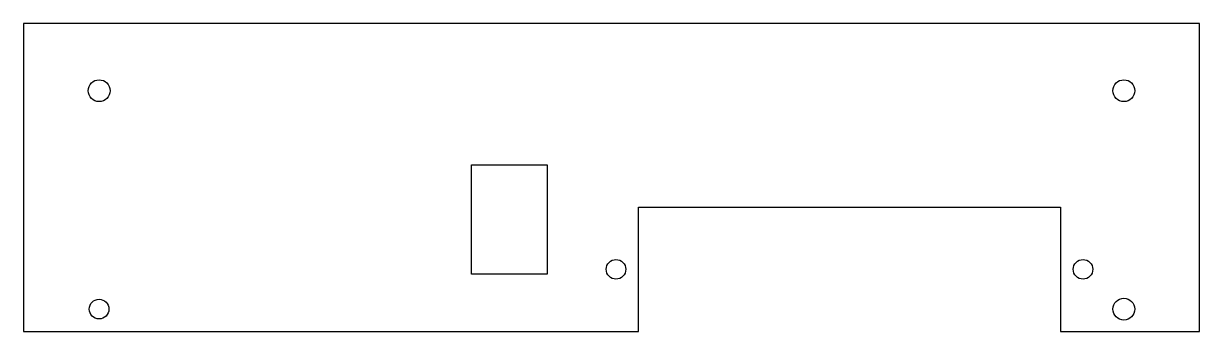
# Model space of a CAD drawing. Header units: millimetres. Extents: x -4 to 206, y 0 to 55.
import ezdxf

# ---------------------------------------------------------------- set-up
doc = ezdxf.new("R2010")
doc.units = ezdxf.units.MM
doc.layers.get('0').update_dxf_attribs({"linetype": 'CONTINUOUS'})

msp = doc.modelspace()

# ---------------------------------------------------------------- linework, layer by layer
for points in [[(105.8, 0), (105.8, 22.2), (181.2, 22.2), (181.2, 0), (206, 0), (206, 55), (-4, 55), (-4, 0)], [(76, 10.25), (76, 29.75), (89.5, 29.75), (89.5, 10.25)]]:
    msp.add_lwpolyline(points, close=True)
for centre, radius in [((9.5, 43), 1.95), ((192.5, 43), 1.95), ((101.8, 11.1), 1.75), ((185.2, 11.1), 1.75), ((9.5, 4), 1.75), ((192.5, 4), 1.95)]:
    msp.add_circle(centre, radius)

doc.saveas('drawing.dxf')
